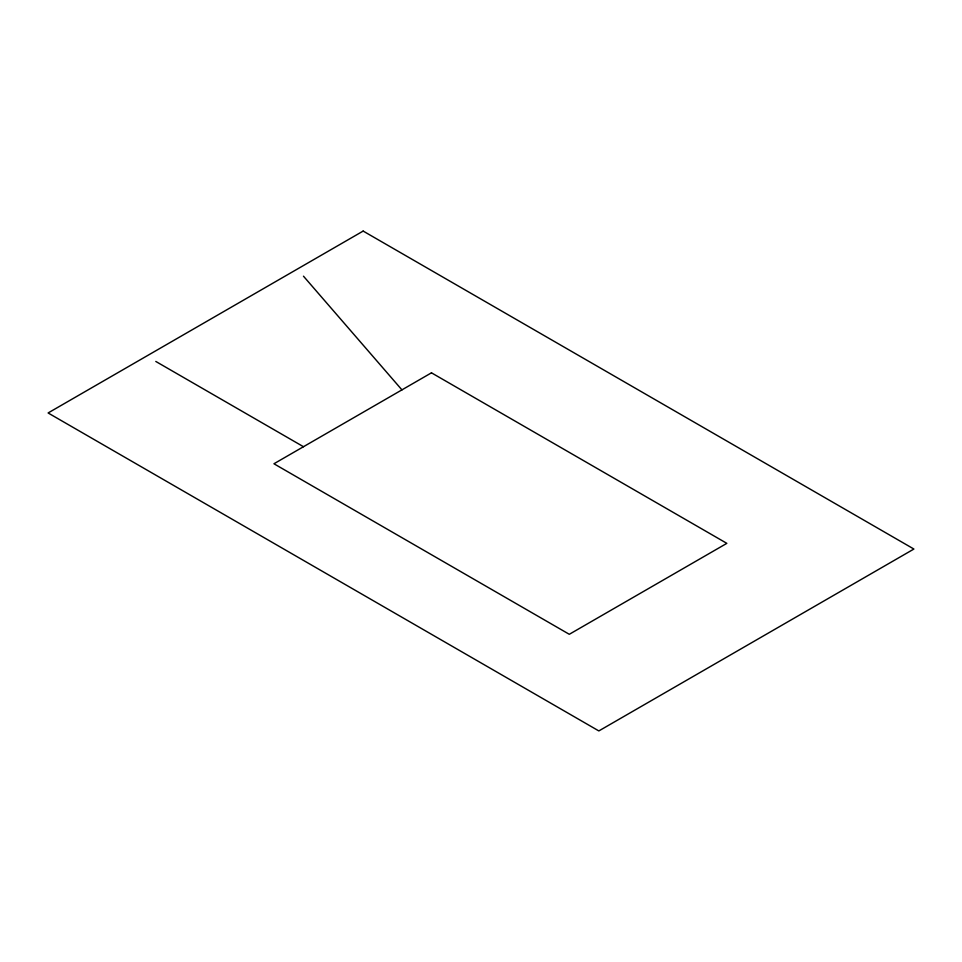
<?xml version="1.0" encoding="UTF-8"?>
<svg xmlns="http://www.w3.org/2000/svg" width="962" height="962" viewBox="0 0 962 962"><rect width="100%" height="100%" fill="white"/><g stroke="black" fill="none" stroke-linecap="round" stroke-linejoin="round"><path stroke-width="1.44" d="M155.796 361.447L303.475 446.717M303.475 276.19L401.936 389.875M363.155 231.072L48.1 412.963L598.845 730.928L913.9 549.037L363.155 231.072M431.469 372.823L273.942 463.768L569.3 634.295L726.839 543.35L431.469 372.823"/></g></svg>
